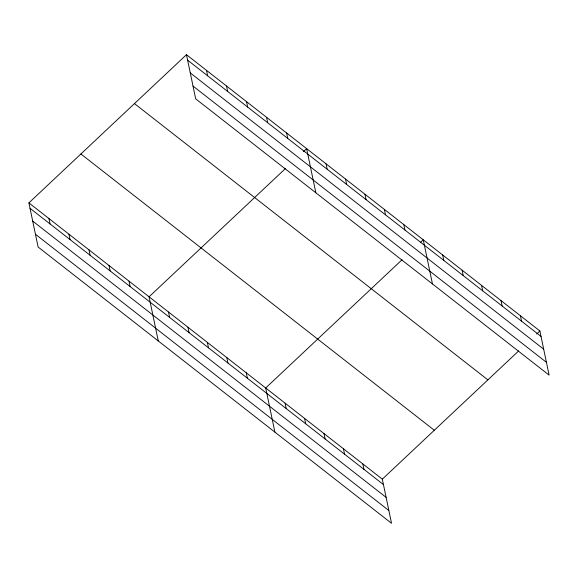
<?xml version="1.0" encoding="UTF-8"?>
<svg xmlns="http://www.w3.org/2000/svg" width="578" height="578" viewBox="0 0 578 578"><rect width="100%" height="100%" fill="white"/><g stroke="black" fill="none" stroke-linecap="round" stroke-linejoin="round"><path stroke-width="0.87" d="M28.9 202.878L382.311 479.155L391.53 523.3L38.119 247.023L28.9 202.878L186.47 54.7L539.881 330.977L549.1 375.122L195.689 98.845L186.47 54.7M285.445 168.559L149.059 296.81L158.278 340.955M303.421 151.653L306.629 148.64L315.848 192.777M402.071 259.732L265.685 387.983L274.904 432.127M420.683 242.225L423.255 239.805L432.474 283.95M382.311 479.155L518.697 350.904M536.666 333.997L539.881 330.977M187.604 60.134L541.015 336.41M190.27 72.907L543.681 349.184M193.023 86.071L546.434 362.348M134.472 103.599L487.883 379.876M80.898 153.979L434.309 430.256M30.034 208.311L383.445 484.588M32.7 221.085L386.111 497.362M35.453 234.249L388.864 510.526M520.438 315.783L521.573 321.216M501.003 300.589L502.138 306.015M481.568 285.395L482.702 290.821M462.125 270.201L463.26 275.627M442.69 254.999L443.825 260.432M403.812 224.611L404.947 230.044M384.377 209.417L385.512 214.85M364.942 194.222L366.076 199.648M345.507 179.028L346.641 184.454M326.064 163.834L327.199 169.26M362.868 463.961L364.003 469.387M286.601 132.983L287.736 138.409M343.433 448.766L344.567 454.192M266.574 117.327L267.708 122.753M323.998 433.572L325.132 438.998M246.546 101.67L247.68 107.096M304.555 418.378L305.69 423.804M226.525 86.014L227.66 91.447M285.12 403.177L286.255 408.61M206.498 70.357L207.632 75.79M246.25 372.788L247.384 378.222M226.807 357.594L227.942 363.02M207.372 342.4L208.506 347.826M187.937 327.206L189.071 332.632M168.494 312.012L169.629 317.438M129.031 281.161L130.166 286.587M109.004 265.504L110.138 270.93M88.976 249.848L90.11 255.274M68.955 234.191L70.09 239.617M48.928 218.535L50.062 223.968"/></g></svg>
